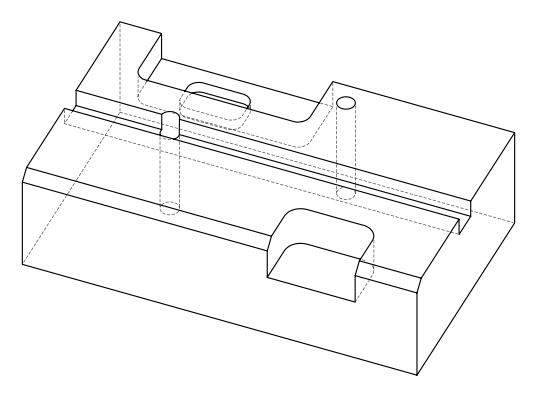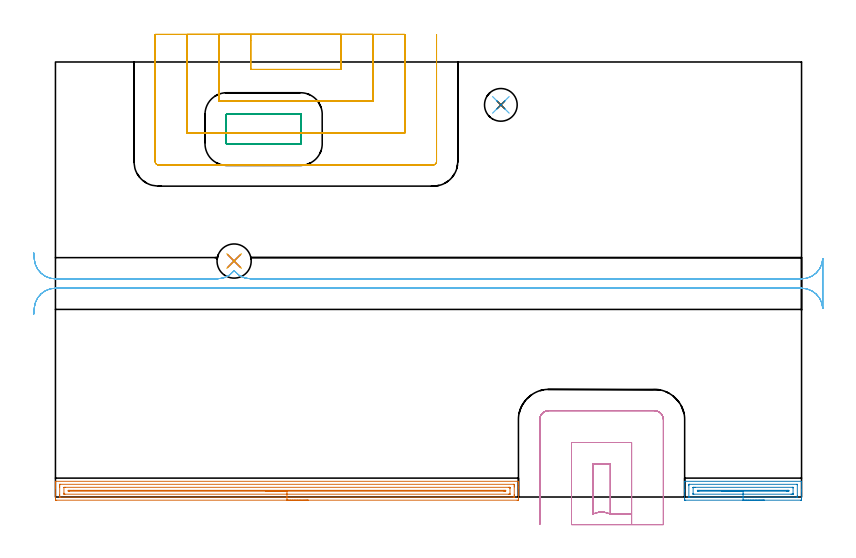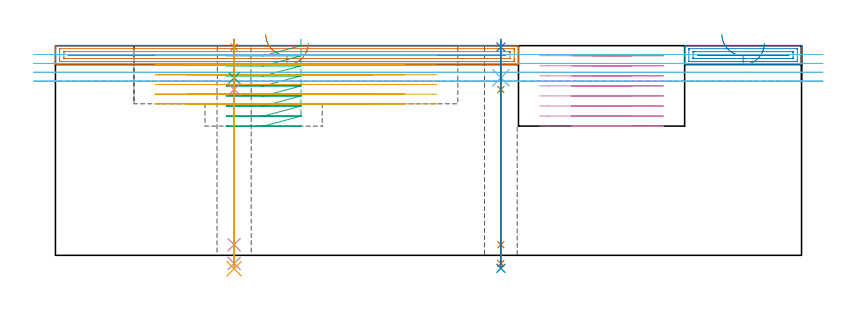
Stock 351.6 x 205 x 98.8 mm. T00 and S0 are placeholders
(PLAN: 14 operations, 8 tool changes, 42 min)
(1 AREA_MILL | FG_CHAMFER_SURFACE | UGT0205_001 | 7.15 min | 8853 mm3)
(2 AREA_MILL_1 | FG_CHAMFER_SURFACE_1 | UGT0205_001 | 1.93 min | 2397 mm3)
(3 MILL_RECTANGULAR_POCKET | POCKET_RECTANGULAR_STRAIGHT | UGT0201_094 | Follow Part, ap 5, ae 75% | 2.57 min | 68197 mm3)
(4 MILL_SLOT | SLOT_PARTIAL_RECTANGULAR | UGT0201_094 | Follow Part, ap 5, ae 75% | 7.25 min | 146725 mm3)
(5 MILL_SLOT_1 | SLOT_PARTIAL_RECTANGULAR_1 | UGT0201_094 | Follow Part, ap 5, ae 75% | 14.65 min | 193744 mm3)
(6 MILL_RECTANGULAR_SLOT | SLOT_RECTANGULAR | UGT0201_094 | Follow Part, ap 5, ae 75% | 6.42 min | 143982 mm3)
(7 SPOT_DRILL | STEP1HOLE | NXT0321_9005460120000 | 0.03 min | 0 mm3)
(8 SPOT_DRILL_1 | STEP1HOLE_1 | NXT0321_9005460120000 | 0.03 min | 20 mm3)
(9 DRILL_BLIND_HOLE_INTO_CENTER | STEP1HOLE | NXT0301_072 | 0.07 min | 0 mm3)
(10 GUN_DRILL_THROUGH_HOLE | STEP1HOLE | UGT0307_007 | 0.51 min | 6419 mm3)
(11 DRILL_TO_ENLARGE_THROUGH_HOLE | STEP1HOLE | UGT0301_285 | 0.43 min | 10813 mm3)
(12 DRILL_BLIND_HOLE_INTO_CENTER_1 | STEP1HOLE_1 | NXT0301_072 | 0.07 min | 1099 mm3)
(13 GUN_DRILL_THROUGH_HOLE_1 | STEP1HOLE_1 | UGT0307_007 | 0.5 min | 6652 mm3)
(14 DRILL_TO_ENLARGE_THROUGH_HOLE_1 | STEP1HOLE_1 | UGT0301_284 | 0.43 min | 10620 mm3)
(TOOL UGT0205_001 | Chamfer Mill 20 x 3 x 45 deg. | D20 FL50 Z2)
(TOOL UGT0201_094 | End mill 20 mm | D20 FL38 Z4)
(TOOL NXT0321_9005460120000 | NC Spot Drill, 142deg, 12mm, Carbide, Uncoated | D12 PA142 FL30 Z2)
(TOOL NXT0301_072 | Carbide Drill 10.1mm [860.1-1010-051A1-MM 2214] | D10.1 PA140 FL71 Z2)
(TOOL UGT0307_007 | Gun Drill 10 mm | D10 PA130 FL24 Z1)
(TOOL UGT0301_285 | Twist Drill 16.1 mm | D16.1 PA118 FL125 Z2)
(TOOL UGT0301_284 | Twist Drill 15.4 mm | D15.4 PA118 FL120 Z2)
(OP 1 AREA_MILL)
G17 G21 G94 G90
T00 M6
G54
G17 G0 G90 X119.1 Y-1.5 S1061 M3
G43 Z108.8 H0
Z99.9
G94 G1 X119.062 Z99.028 F250.
X118.948 Z98.164
X118.759 Z97.312
X118.497 Z96.48
X118.163 Z95.674
X117.76 Z94.9
X117.292 Z94.164
X116.76 Z93.472
X116.171 Z92.829
X115.528 Z92.24
X114.836 Z91.708
X114.1 Z91.24
X113.326 Z90.837
X112.52 Z90.503
X111.688 Z90.241
X110.837 Z90.052
X109.972 Z89.938
X109.1 Z89.9
X0.612
X0.136 Y-1.495 Z89.903
X0.009 Y-1.492 Z89.906
X0. Y-1.024 Z90.373
Y4.275 Z95.669
Y4.831 Z96.228
Y5.158 Z96.554
Y5.714 Z97.11
Y6.041 Z97.436
Y7.048 Z98.447
X0.007 Y7.388 Z98.779
X0.009 Y7.397 Z98.788
X0.165 Y7.4 Z98.8
X218.035
X218.191 Y7.397 Z98.788
X218.193 Y7.388 Z98.779
X218.2 Y7.048 Z98.447
Y6.695 Z98.095
Y6.041 Z97.436
Y4.831 Z96.228
Y4.275 Z95.669
Y-0.746 Z90.651
X218.197 Y-1.024 Z90.373
X218.191 Y-1.492 Z89.906
X218.064 Y-1.495 Z89.903
X217.588 Y-1.5 Z89.9
X109.1
Y-0.086 Z91.314
X2.398 Y-0.085 Z91.315
X2.341
X2.015 Y-0.079 Z91.321
X2.01 Y0.026 Z91.426
X2.002 Y0.25 Z91.65
X2. Y0.742 Z92.142
Y1.135 Z92.535
Y4.668 Z96.068
X2.001 Y5.158 Z96.558
X2.002 Y5.549 Z96.949
X2.01 Y5.944 Z97.344
X2.015 Y5.98 Z97.38
X2.033 Y5.981 Z97.381
X2.084 Y5.984 Z97.384
X2.188 Y5.985 Z97.385
X2.398 Y5.986 Z97.386
X215.802 Y5.985 Z97.385
X215.859
X216.185 Y5.979 Z97.379
X216.19 Y5.874 Z97.274
X216.198 Y5.65 Z97.05
X216.2 Y5.158 Z96.558
Y4.765 Z96.165
Y1.232 Z92.632
Y0.742 Z92.142
X216.198 Y0.351 Z91.751
X216.19 Y-0.044 Z91.356
X216.185 Y-0.08 Z91.32
X216.168 Y-0.081 Z91.319
X216.116 Y-0.084 Z91.316
X216.012 Y-0.085 Z91.315
X215.802 Y-0.086 Z91.314
X109.1
Y1.328 Z92.728
X4.483 Y1.329 Z92.729
X4.183 Y1.33 Z92.73
X4.084 Y1.332 Z92.732
X4.013 Y1.335 Z92.735
X4.008 Y1.444 Z92.844
X4.002 Y1.625 Z93.025
X4. Y1.806 Z93.206
X4.001 Y4.455 Z95.855
X4.005 Y4.516 Z95.916
X4.01 Y4.56 Z95.96
X4.035 Y4.565 Z95.965
X4.183 Y4.567 Z95.967
X4.777 Y4.571 Z95.971
X213.717
X214.017 Y4.57 Z95.97
X214.116 Y4.568 Z95.968
X214.187 Y4.565 Z95.965
X214.192 Y4.456 Z95.856
X214.198 Y4.275 Z95.675
X214.2 Y4.094 Z95.494
X214.199 Y1.445 Z92.845
X214.195 Y1.384 Z92.784
X214.191 Y1.34 Z92.74
X214.165 Y1.335 Z92.735
X214.017 Y1.333 Z92.733
X213.423 Y1.329 Z92.729
X109.1 Y1.328 Z92.728
Y2.743 Z94.143
X6.624 Y2.744 Z94.144
X6.206 Y2.748 Z94.148
X6.01 Y2.751 Z94.151
X6.009 Y2.95 Z94.35
X6.01 Y3.149 Z94.549
X6.21 Y3.154 Z94.554
X6.443 Y3.156 Z94.556
X8.411 Y3.157 Z94.557
X211.338
X211.576 Y3.156 Z94.556
X211.994 Y3.152 Z94.552
X212.19 Y3.149 Z94.549
X212.191 Y2.95 Z94.35
X212.19 Y2.751 Z94.151
X211.99 Y2.747 Z94.147
X211.575 Y2.744 Z94.144
X211.338 Y2.743 Z94.143
X109.1
X108.228 Z94.181
X107.364 Z94.295
X106.512 Z94.483
X105.68 Z94.746
X104.874 Z95.08
X104.1 Z95.482
X103.364 Z95.951
X102.672 Z96.482
X102.029 Z97.072
X101.44 Z97.715
X100.909 Z98.407
X100.44 Z99.143
X100.037 Z99.916
X99.703 Z100.722
X99.441 Z101.554
X99.252 Z102.406
X99.138 Z103.271
X99.1 Z104.143
G0 Z108.8
M5
M2
(OP 2 AREA_MILL_1)
G17 G21 G94 G90
T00 M6
G54
G17 G0 G90 X334.05 Y-1.5 S1061 M3
G43 Z108.8 H0
Z99.9
G94 G1 X334.012 Z99.028 F250.
X333.898 Z98.164
X333.709 Z97.312
X333.447 Z96.48
X333.113 Z95.674
X332.71 Z94.9
X332.242 Z94.164
X331.71 Z93.472
X331.121 Z92.829
X330.478 Z92.24
X329.786 Z91.709
X329.05 Z91.24
X328.276 Z90.837
X327.47 Z90.503
X326.638 Z90.241
X325.786 Z90.052
X324.922 Z89.938
X324.05 Z89.9
X297.019 Y-1.499 Z89.901
X296.548 Y-1.493 Z89.903
X296.508 Y-1.491 Z89.905
X296.5 Y-1.024 Z90.372
Y2.508 Z93.902
Y3.241 Z94.639
Y3.392 Z94.79
X296.501 Y7.239 Z98.638
X296.51 Y7.401 Z98.799
X296.568 Y7.4 Z98.8
X351.532
X351.59 Y7.401 Z98.799
X351.6 Y7.237 Z98.636
Y3.241 Z94.639
Y2.508 Z93.902
Y-0.658 Z90.738
X351.597 Y-1.024 Z90.372
X351.592 Y-1.491 Z89.905
X351.552 Y-1.493 Z89.903
X351.081 Y-1.5 Z89.9
X324.05
Y-0.086 Z91.314
X298.735 Y-0.085 Z91.315
X298.586 Y-0.081 Z91.319
X298.518 Y-0.079 Z91.321
X298.51 Y-0.043 Z91.357
X298.506 Y0.003 Z91.403
X298.501 Y0.148 Z91.548
Y5.448 Z96.848
X298.505 Y5.739 Z97.139
X298.51 Y5.932 Z97.332
X298.515 Y5.98 Z97.38
X298.533 Y5.981 Z97.381
X298.584 Y5.983 Z97.383
X298.791 Y5.985 Z97.385
X298.847 Y5.986 Z97.386
X349.365 Y5.985 Z97.385
X349.514 Y5.981 Z97.381
X349.581 Y5.979 Z97.379
X349.59 Y5.943 Z97.343
X349.594 Y5.897 Z97.297
X349.599 Y5.752 Z97.152
Y0.452 Z91.852
X349.595 Y0.161 Z91.561
X349.59 Y-0.032 Z91.368
X349.585 Y-0.08 Z91.32
X349.567 Y-0.081 Z91.319
X349.516 Y-0.083 Z91.317
X349.309 Y-0.086 Z91.314
X349.253
X324.05
Y1.328 Z92.728
X300.862 Y1.329 Z92.729
X300.564 Y1.33 Z92.73
X300.523 Y1.332 Z92.732
X300.517 Y1.334 Z92.734
X300.51 Y1.35 Z92.75
X300.504 Y1.434 Z92.834
X300.501 Y1.562 Z92.962
X300.5 Y1.625 Z93.025
Y4.338 Z95.738
X300.502 Y4.402 Z95.802
X300.51 Y4.529 Z95.929
X300.517 Y4.566 Z95.966
X300.528 Y4.568 Z95.968
X300.564 Y4.57 Z95.97
X301.153 Y4.571 Z95.971
X301.45
X347.238
X347.536 Y4.57 Z95.97
X347.577 Y4.568 Z95.968
X347.583 Y4.566 Z95.966
X347.59 Y4.55 Z95.95
X347.596 Y4.466 Z95.866
X347.599 Y4.338 Z95.738
X347.6 Y4.275 Z95.675
Y1.625 Z93.025
Y1.562 Z92.962
X347.598 Y1.498 Z92.898
X347.59 Y1.371 Z92.771
X347.583 Y1.334 Z92.734
X347.572 Y1.332 Z92.732
X347.536 Y1.33 Z92.73
X346.948 Y1.329 Z92.729
X346.65 Y1.328 Z92.728
X324.05
Y2.743 Z94.143
X303.223
X302.987 Y2.744 Z94.144
X302.572 Y2.748 Z94.148
X302.512 Y2.75 Z94.15
X302.509 Y2.811 Z94.211
X302.506 Y2.95 Z94.35
X302.509 Y3.089 Z94.489
X302.512 Y3.15 Z94.55
X302.576 Y3.153 Z94.553
X302.807 Y3.155 Z94.555
X303.223 Y3.157 Z94.557
X303.458
X344.877
X345.114 Y3.156 Z94.556
X345.528 Y3.152 Z94.552
X345.588 Y3.15 Z94.55
X345.591 Y3.089 Z94.489
X345.594 Y2.95 Z94.35
X345.591 Y2.811 Z94.211
X345.588 Y2.749 Z94.149
X345.524 Y2.747 Z94.147
X345.293 Y2.745 Z94.145
X344.877 Y2.743 Z94.143
X344.642
X324.05
X323.178 Z94.181
X322.314 Z94.295
X321.462 Z94.483
X320.63 Z94.746
X319.824 Z95.08
X319.05 Z95.482
X318.314 Z95.951
X317.622 Z96.482
X316.979 Z97.072
X316.39 Z97.715
X315.858 Z98.407
X315.39 Z99.143
X314.987 Z99.917
X314.653 Z100.723
X314.391 Z101.555
X314.202 Z102.406
X314.088 Z103.271
X314.05 Z104.143
G0 Z108.8
M5
M2
(OP 3 MILL_RECTANGULAR_POCKET)
G17 G21 G94 G90
T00 M6
G54
G17 G0 G90 X115.7 Y169.142 S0 M3
G43 Z108.8 H0
Z101.8
G94 G1 Y180.3 Z98.81 F250.
Y180.345 Z98.798
X115.645 Y180.445 Z98.767
X115.545 Y180.5 Z98.737
X115.5 Z98.725
X98.1 Z94.062
X80.7 F500.
G3 X80.5 Y180.3 R0.2
G1 Y166.5
G3 X80.7 Y166.3 R0.2
G1 X115.5
G3 X115.7 Y166.5 R0.2
G1 Y180.3
G3 X115.5 Y180.5 R0.2
G1 X98.1
X97.1
G0 X115.7 Y169.142 Z97.062
G1 Y180.3 Z94.073 F250.
Y180.345 Z94.06
X115.645 Y180.445 Z94.03
X115.545 Y180.5 Z93.999
X115.5 Z93.987
X98.1 Z89.325
X80.7 F500.
G3 X80.5 Y180.3 R0.2
G1 Y166.5
G3 X80.7 Y166.3 R0.2
G1 X115.5
G3 X115.7 Y166.5 R0.2
G1 Y180.3
G3 X115.5 Y180.5 R0.2
G1 X98.1
X97.1
G0 X115.7 Y169.142 Z92.325
G1 Y180.3 Z89.335 F250.
Y180.345 Z89.323
X115.645 Y180.445 Z89.292
X115.545 Y180.5 Z89.262
X115.5 Z89.25
X98.1 Z84.587
X80.7 F500.
G3 X80.5 Y180.3 R0.2
G1 Y166.5
G3 X80.7 Y166.3 R0.2
G1 X115.5
G3 X115.7 Y166.5 R0.2
G1 Y180.3
G3 X115.5 Y180.5 R0.2
G1 X98.1
X97.1
G0 X115.7 Y169.142 Z87.587
G1 Y180.3 Z84.598 F250.
Y180.345 Z84.585
X115.645 Y180.445 Z84.555
X115.545 Y180.5 Z84.524
X115.5 Z84.512
X98.1 Z79.85
X80.7 F500.
G3 X80.5 Y180.3 R0.2
G1 Y166.5
G3 X80.7 Y166.3 R0.2
G1 X115.5
G3 X115.7 Y166.5 R0.2
G1 Y180.3
G3 X115.5 Y180.5 R0.2
G1 X98.1
X97.1
G0 X115.7 Y169.142 Z82.85
G1 Y180.3 Z79.86 F250.
Y180.345 Z79.848
X115.645 Y180.445 Z79.817
X115.545 Y180.5 Z79.787
X115.5 Z79.775
X98.1 Z75.112
X80.7 F500.
G3 X80.5 Y180.3 R0.2
G1 Y166.5
G3 X80.7 Y166.3 R0.2
G1 X115.5
G3 X115.7 Y166.5 R0.2
G1 Y180.3
G3 X115.5 Y180.5 R0.2
G1 X98.1
X97.1
G0 X115.7 Y169.142 Z78.112
G1 Y180.3 Z75.123 F250.
Y180.345 Z75.111
X115.645 Y180.445 Z75.08
X115.545 Y180.5 Z75.049
X115.5 Z75.037
X98.1 Z70.375
X80.7 F500.
G3 X80.5 Y180.3 R0.2
G1 Y166.5
G3 X80.7 Y166.3 R0.2
G1 X115.5
G3 X115.7 Y166.5 R0.2
G1 Y180.3
G3 X115.5 Y180.5 R0.2
G1 X98.1
X97.1
G0 X115.7 Y169.142 Z73.375
G1 Y180.3 Z70.385 F250.
Y180.345 Z70.373
X115.645 Y180.445 Z70.342
X115.545 Y180.5 Z70.312
X115.5 Z70.3
X98.1 Z65.637
X80.7 F500.
G3 X80.5 Y180.3 R0.2
G1 Y166.5
G3 X80.7 Y166.3 R0.2
G1 X115.5
G3 X115.7 Y166.5 R0.2
G1 Y180.3
G3 X115.5 Y180.5 R0.2
G1 X98.1
X97.1
G0 X115.7 Y169.142 Z68.637
G1 Y180.3 Z65.648 F250.
Y180.345 Z65.636
X115.645 Y180.445 Z65.605
X115.545 Y180.5 Z65.574
X115.5 Z65.562
X98.1 Z60.9
X80.7 F500.
G3 X80.5 Y180.3 R0.2
G1 Y166.5
G3 X80.7 Y166.3 R0.2
G1 X115.5
G3 X115.7 Y166.5 R0.2
G1 Y180.3
G3 X115.5 Y180.5 R0.2
G1 X98.1
X97.1
G0 Z108.8
M5
M2
(OP 4 MILL_SLOT)
G17 G21 G94 G90
T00 M6
G54
G17 G0 G90 X271.5 Y-13. S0 M3
G43 Z108.8 H0
Z94.062
G94 G1 Y-10. F250.
Y-7.992 F500.
X261.5
G3 X253.2 Y-7.992 R10.
G1 Y15.7
X261.5
Y-7.992
X271.5
Y25.7
X243.2
Y-10.
Y-13. F250.
X286.5
Y-10.
Y36.4 F500.
G3 X282.2 Y40.7 R4.3
G1 X232.5
G3 X228.2 Y36.4 R4.3
G1 Y-10.
Y-13. F250.
G0 X271.5 Z89.325
G1 Y-10.
Y-7.992 F500.
X261.5
G3 X253.2 Y-7.992 R10.
G1 Y15.7
X261.5
Y-7.992
X271.5
Y25.7
X243.2
Y-10.
Y-13. F250.
X286.5
Y-10.
Y36.4 F500.
G3 X282.2 Y40.7 R4.3
G1 X232.5
G3 X228.2 Y36.4 R4.3
G1 Y-10.
Y-13. F250.
G0 X271.5 Z84.587
G1 Y-10.
Y-7.992 F500.
X261.5
G3 X253.2 Y-7.992 R10.
G1 Y15.7
X261.5
Y-7.992
X271.5
Y25.7
X243.2
Y-10.
Y-13. F250.
X286.5
Y-10.
Y36.4 F500.
G3 X282.2 Y40.7 R4.3
G1 X232.5
G3 X228.2 Y36.4 R4.3
G1 Y-10.
Y-13. F250.
G0 X271.5 Z79.85
G1 Y-10.
Y-7.992 F500.
X261.5
G3 X253.2 Y-7.992 R10.
G1 Y15.7
X261.5
Y-7.992
X271.5
Y25.7
X243.2
Y-10.
Y-13. F250.
X286.5
Y-10.
Y36.4 F500.
G3 X282.2 Y40.7 R4.3
G1 X232.5
G3 X228.2 Y36.4 R4.3
G1 Y-10.
Y-13. F250.
G0 X271.5 Z75.112
G1 Y-10.
Y-7.992 F500.
X261.5
G3 X253.2 Y-7.992 R10.
G1 Y15.7
X261.5
Y-7.992
X271.5
Y25.7
X243.2
Y-10.
Y-13. F250.
X286.5
Y-10.
Y36.4 F500.
G3 X282.2 Y40.7 R4.3
G1 X232.5
G3 X228.2 Y36.4 R4.3
G1 Y-10.
Y-13. F250.
G0 X271.5 Z70.375
G1 Y-10.
Y-7.992 F500.
X261.5
G3 X253.2 Y-7.992 R10.
G1 Y15.7
X261.5
Y-7.992
X271.5
Y25.7
X243.2
Y-10.
Y-13. F250.
X286.5
Y-10.
Y36.4 F500.
G3 X282.2 Y40.7 R4.3
G1 X232.5
G3 X228.2 Y36.4 R4.3
G1 Y-10.
Y-13. F250.
G0 X271.5 Z65.637
G1 Y-10.
Y-7.992 F500.
X261.5
G3 X253.2 Y-7.992 R10.
G1 Y15.7
X261.5
Y-7.992
X271.5
Y25.7
X243.2
Y-10.
Y-13. F250.
X286.5
Y-10.
Y36.4 F500.
G3 X282.2 Y40.7 R4.3
G1 X232.5
G3 X228.2 Y36.4 R4.3
G1 Y-10.
Y-13. F250.
G0 X271.5 Z60.9
G1 Y-10.
Y-7.992 F500.
X261.5
G3 X253.2 Y-7.992 R10.
G1 Y15.7
X261.5
Y-7.992
X271.5
Y25.7
X243.2
Y-10.
Y-13. F250.
X286.5
Y-10.
Y36.4 F500.
G3 X282.2 Y40.7 R4.3
G1 X232.5
G3 X228.2 Y36.4 R4.3
G1 Y-10.
Y-13. F250.
G0 Z108.8
M5
M2
(OP 5 MILL_SLOT_1)
G17 G21 G94 G90
T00 M6
G54
G17 G0 G90 X92. Y218. S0 M3
G43 Z108.8 H0
Z94.233
G94 G1 Y215. F250.
Y201.5 F500.
X134.6
Y215.
Y218. F250.
X77.
Y215.
Y186.5 F500.
X149.6
Y215.
Y218. F250.
X62.
Y215.
Y171.5 F500.
X80.5
X83.5 F250.
X112.7 F500.
X115.7 F250.
X164.6 F500.
Y215.
Y218. F250.
X47.
Y215.
Y158.1 F500.
G3 X48.6 Y156.5 R1.6
G1 X178.
G3 X179.6 Y158.1 R1.6
G1 Y215.
Y218. F250.
G0 X92. Z89.667
G1 Y215.
Y201.5 F500.
X134.6
Y215.
Y218. F250.
X77.
Y215.
Y186.5 F500.
X149.6
Y215.
Y218. F250.
X62.
Y215.
Y171.5 F500.
X80.5
X83.5 F250.
X112.7 F500.
X115.7 F250.
X164.6 F500.
Y215.
Y218. F250.
X47.
Y215.
Y158.1 F500.
G3 X48.6 Y156.5 R1.6
G1 X178.
G3 X179.6 Y158.1 R1.6
G1 Y215.
Y218. F250.
G0 X92. Z85.1
G1 Y215.
Y201.5 F500.
X134.6
Y215.
Y218. F250.
X77.
Y215.
Y186.5 F500.
X149.6
Y215.
Y218. F250.
X62.
Y215.
Y171.5 F500.
X80.5
X83.5 F250.
X112.7 F500.
X115.7 F250.
X164.6 F500.
Y215.
Y218. F250.
X47.
Y215.
Y158.1 F500.
G3 X48.6 Y156.5 R1.6
G1 X178.
G3 X179.6 Y158.1 R1.6
G1 Y215.
Y218. F250.
G0 X92. Z80.533
G1 Y215.
Y201.5 F500.
X134.6
Y215.
Y218. F250.
X77.
Y215.
Y186.5 F500.
X149.6
Y215.
Y218. F250.
X62.
Y215.
Y171.5 F500.
X80.5
X83.5 F250.
X112.7 F500.
X115.7 F250.
X164.6 F500.
Y215.
Y218. F250.
X47.
Y215.
Y158.1 F500.
G3 X48.6 Y156.5 R1.6
G1 X178.
G3 X179.6 Y158.1 R1.6
G1 Y215.
Y218. F250.
G0 X92. Z75.967
G1 Y215.
Y201.5 F500.
X134.6
Y215.
Y218. F250.
X77.
Y215.
Y186.5 F500.
X149.6
Y215.
Y218. F250.
X62.
Y215.
Y171.5 F500.
X80.5
X83.5 F250.
X112.7 F500.
X115.7 F250.
X164.6 F500.
Y215.
Y218. F250.
X47.
Y215.
Y158.1 F500.
G3 X48.6 Y156.5 R1.6
G1 X178.
G3 X179.6 Y158.1 R1.6
G1 Y215.
Y218. F250.
G0 X92. Z71.4
G1 Y215.
Y201.5 F500.
X134.6
Y215.
Y218. F250.
X77.
Y215.
Y186.5 F500.
X149.6
Y215.
Y218. F250.
X62.
Y215.
Y171.5 F500.
X80.5
X83.5 F250.
X112.7 F500.
X115.7 F250.
X164.6 F500.
Y215.
Y218. F250.
X47.
Y215.
Y158.1 F500.
G3 X48.6 Y156.5 R1.6
G1 X178.
G3 X179.6 Y158.1 R1.6
G1 Y215.
Y218. F250.
G0 Z108.8
M5
M2
(OP 6 MILL_RECTANGULAR_SLOT)
G17 G21 G94 G90
T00 M6
G54
G17 G0 G90 X-10.202 Y86.183 S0 M3
G43 Z108.8 H0
Z94.625
G94 G1 X-9.97 Y89.174 F250.
G2 X0. Y98.4 R10. F500.
G1 X351.6
G2 X361.59 Y88.847 R10.
G1 X361.6
Y112.353
X361.59
G2 X351.6 Y102.8 R10.
G1 X92.089
G2 X84.2 Y106.655 R10.
X76.311 Y102.8 R10.
G1 X0.
G2 X-9.97 Y112.026 R10.
G1 X-10.202 Y115.017 F250.
G0 Y86.183 Z90.45
G1 X-9.97 Y89.174
G2 X0. Y98.4 R10. F500.
G1 X351.6
G2 X361.59 Y88.847 R10.
G1 X361.6
Y112.353
X361.59
G2 X351.6 Y102.8 R10.
G1 X92.089
G2 X84.2 Y106.655 R10.
X76.311 Y102.8 R10.
G1 X0.
G2 X-9.97 Y112.026 R10.
G1 X-10.202 Y115.017 F250.
G0 Y86.183 Z86.275
G1 X-9.97 Y89.174
G2 X0. Y98.4 R10. F500.
G1 X351.6
G2 X361.59 Y88.847 R10.
G1 X361.6
Y112.353
X361.59
G2 X351.6 Y102.8 R10.
G1 X92.089
G2 X84.2 Y106.655 R10.
X76.311 Y102.8 R10.
G1 X0.
G2 X-9.97 Y112.026 R10.
G1 X-10.202 Y115.017 F250.
G0 Y86.183 Z82.1
G1 X-9.97 Y89.174
G2 X0. Y98.4 R10. F500.
G1 X351.6
G2 X361.59 Y88.847 R10.
G1 X361.6
Y112.353
X361.59
G2 X351.6 Y102.8 R10.
G1 X92.089
G2 X84.2 Y106.655 R10.
X76.311 Y102.8 R10.
G1 X0.
G2 X-9.97 Y112.026 R10.
G1 X-10.202 Y115.017 F250.
G0 Z108.8
M5
M2
(OP 7 SPOT_DRILL)
G17 G21 G94 G90
T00 M6
G54
G17 G0 G90 X84.2 Y111.2 S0 M3
G43 Z108.8 H0
G94 G81 G98 Z98.107 F250. R101.8
G80
M5
M2
(OP 8 SPOT_DRILL_1)
G17 G21 G94 G90
T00 M6
G54
G17 G0 G90 X209.9 Y184.8 S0 M3
G43 Z108.8 H0
G94 G81 G98 Z98.137 F250. R101.8
G80
M5
M2
(OP 9 DRILL_BLIND_HOLE_INTO_CENTER)
G17 G21 G94 G90
T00 M6
G54
G17 G0 G90 X84.2 Y111.2 S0 M3
G43 Z108.8 H1
G94 G81 G98 Z83.65 F250. R100.8
G80
M5
M2
(OP 10 GUN_DRILL_THROUGH_HOLE)
G17 G21 G94 G90
T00 M6
G54
G17 G0 G90 X84.2 Y111.2 M8
G43 Z108.8 H0
Z95.734
S716 M3
G94 G1 Z78.138 F125. M26
G4 X.084
Z5. F250.
G4 X.084
Z-3.832 F125.
G4 X.084
M5
M9
G0 Z95.734
Z108.8
M2
(OP 11 DRILL_TO_ENLARGE_THROUGH_HOLE)
G17 G21 G94 G90
T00 M6
G54
G17 G0 G90 X84.2 Y111.2 S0 M3
G43 Z108.8 H0
G94 G73 G98 Z-6.337 F250. Q15.02 R100.8
G80
M5
M2
(OP 12 DRILL_BLIND_HOLE_INTO_CENTER_1)
G17 G21 G94 G90
T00 M6
G54
G17 G0 G90 X209.9 Y184.8 S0 M3
G43 Z108.8 H1
G94 G81 G98 Z83.65 F250. R100.8
G80
M5
M2
(OP 13 GUN_DRILL_THROUGH_HOLE_1)
G17 G21 G94 G90
T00 M6
G54
G17 G0 G90 X209.9 Y184.8 M8
G43 Z108.8 H0
Z95.287
S716 M3
G94 G1 Z78.138 F125. M26
G4 X.084
Z5. F250.
G4 X.084
Z-3.832 F125.
G4 X.084
M5
M9
G0 Z95.287
Z108.8
M2
(OP 14 DRILL_TO_ENLARGE_THROUGH_HOLE_1)
G17 G21 G94 G90
T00 M6
G54
G17 G0 G90 X209.9 Y184.8 S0 M3
G43 Z108.8 H0
G94 G73 G98 Z-6.127 F250. Q14.99 R100.8
G80
M5
M2
